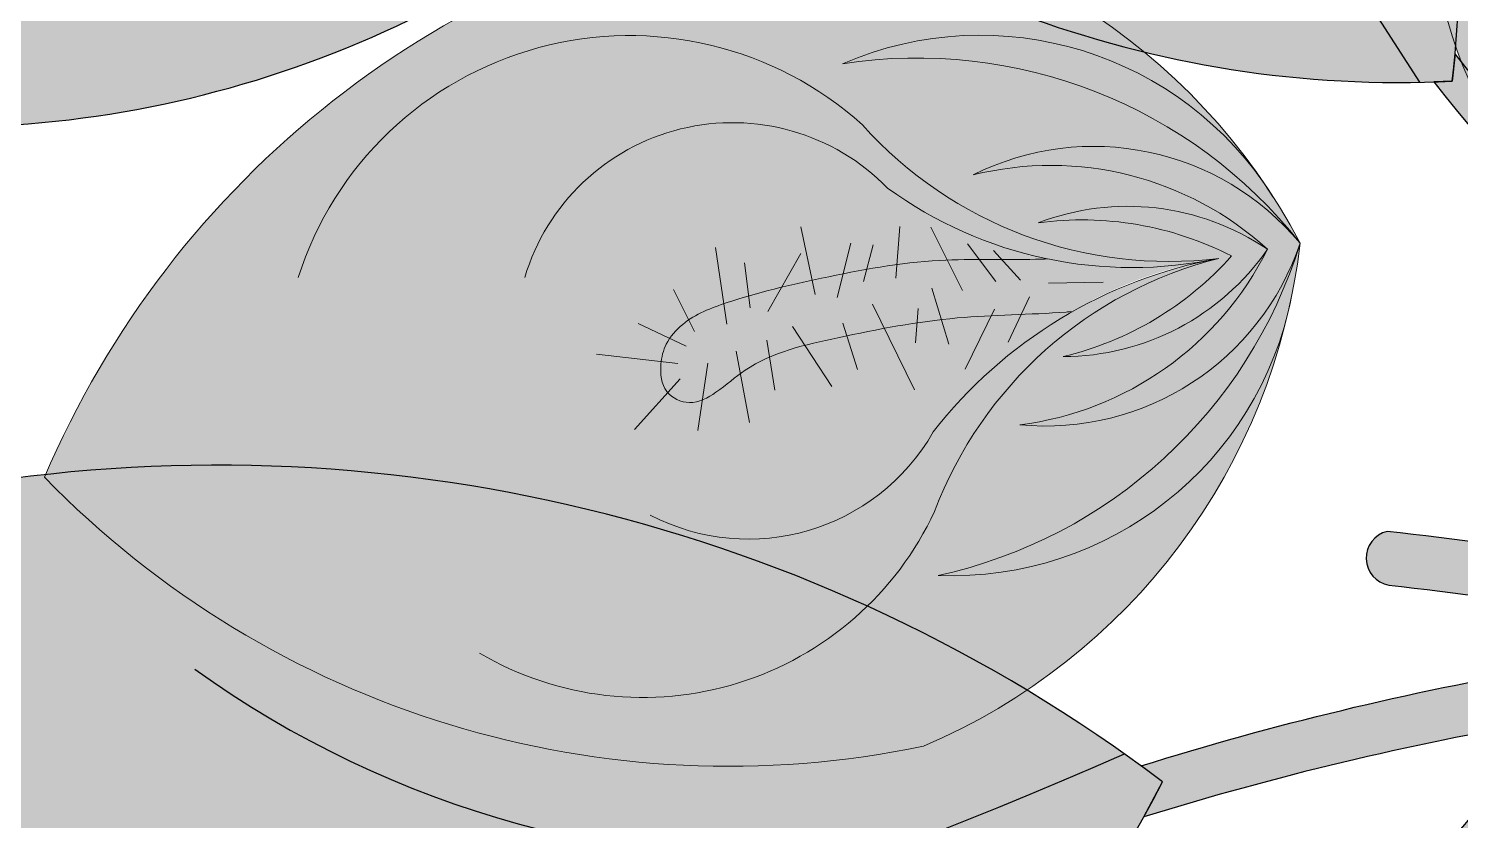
# Model space of a CAD drawing. Header units: inches. Extents: x 9636 to 21597, y -10243 to 557.
# Drawn here: x 15028.83 to 15033.415, y -8348.552 to -8346.014 of the extents above; entities that cross this region are included whole.
import ezdxf

# ---------------------------------------------------------------- set-up
doc = ezdxf.new("R2010")
doc.units = ezdxf.units.IN
doc.header["$MEASUREMENT"] = 0
doc.layers.add('MESA', color=7, linetype='Continuous')

# ---------------------------------------------------------------- blocks, each defined once
blk = doc.blocks.new('FF')
at = {"layer": 'MESA', "ltscale": 0.8}
h = blk.add_hatch(color=85, dxfattribs=at)
h.dxf.hatch_style = 1
h.set_gradient(color1=(103, 159, 96), color2=(179, 207, 175), one_color=1, tint=0.75, name='INVCURVED')
h.paths.add_polyline_path([(15030.81773103968, -8345.216885656473, 0.1995123331975758), (15033.28463706519, -8346.186520275262, 0.0967495278531692), (15030.0175363063, -8342.711708096855, -0.08665420676483183), (15033.40599326362, -8345.986322753979, 0.1924888780828612), (15032.5982985105, -8343.55275294477, 0.1586077411667837), (15029.54825028068, -8342.07394206332, 0.1586077411660197)])
h = blk.add_hatch(color=85, dxfattribs=at)
h.dxf.hatch_style = 1
h.set_gradient(color1=(103, 159, 96), color2=(52, 80, 48), one_color=1, tint=0.25)
h.paths.add_polyline_path([(15030.01753630631, -8342.711708096864, -0.09674952785286056), (15033.28463706519, -8346.186520275262, 0.007527451123012324), (15033.38855653849, -8346.18294391903, 0.01429188129494994), (15033.40599326362, -8345.986322753979, 0.08665420676455064)])
h = blk.add_hatch(color=85, dxfattribs=at)
h.dxf.hatch_style = 1
h.set_gradient(color1=(103, 159, 96), color2=(179, 207, 175), one_color=1, tint=0.75, name='INVCURVED')
h.paths.add_polyline_path([(15027.94588530253, -8346.278893235285, 0.1995123331975758), (15030.5329654033, -8345.701976270011, 0.0967495278531692), (15025.88079520248, -8344.650510879932, -0.08665420676483183), (15030.5215073507, -8345.46814922398, 0.1924888780828612), (15028.49027403273, -8343.903309283765, 0.1586077411667837), (15025.13497106945, -8344.384576207567, 0.1586077411660197)])
h = blk.add_hatch(color=7, dxfattribs=at)
h.dxf.hatch_style = 1
h.set_gradient(color1=(237, 238, 238), one_color=1, tint=1)
h.paths.add_polyline_path([(15034.29905799937, -8343.925578784183, 0.2569091805170801), (15033.3730439427, -8345.987614562007, 0.2403030205165218), (15034.32528986996, -8347.011752826857, -0.3583807301859824), (15033.78529884562, -8346.075738772606, 0.2702333190890776), (15034.48557492029, -8347.06056799768, -0.3489770048102109), (15034.12825766773, -8346.320721871853, 0.2509502793129825), (15034.48072403119, -8346.979033918715, -0.2453890551403372), (15034.28139955833, -8346.447449847017, 0.1532458537889449), (15034.47539649233, -8346.88948827997, 0.1518402250092038), (15034.61564159782, -8346.431994445597, 0.00137366511991412), (15034.61561205879, -8346.427565795651, -0.245389055139057), (15034.48072403114, -8346.979033918718, 0.2509502793127925), (15034.75264739258, -8346.283573658231, -0.3489770048638718), (15034.48557492036, -8347.060567997738, 0.2702333191166405), (15035.06413901328, -8345.999653875875, -0.358380731124288), (15034.63894120183, -8346.993092068207, 0.240303021013481), (15035.46303675173, -8345.863269947982, 0.2569091805174252)])
edge = h.paths.add_edge_path(flags=16)
edge.add_arc((15033.31916893976, -8346.924633188237), 1.156275135120271, 363.32084145873085, 364.82020214449585, ccw=False)
edge.add_arc((15035.4902097939, -8346.770133725022), 1.020467285541693, 183.2210641323503, 184.9199794707035, ccw=False)
edge.add_arc((15033.31916893976, -8346.92463318823), 1.156275135120271, 364.8202021441406, 382.3792747682185)
edge.add_spline(control_points=[(15034.38847882256, -8346.482234923535), (15034.38867886106, -8346.47779711231), (15034.39069649168, -8346.436370881263), (15034.39410810336, -8346.395026681743), (15034.39723839373, -8346.358179407398)], knot_values=[0.2471511740125481, 0.2471511740125481, 0.2471511740125481, 0.2471511740125481, 0.247785628570655, 0.2530743171580143, 0.2530743171580143, 0.2530743171580143, 0.2530743171580143], degree=3, periodic=0)
edge.add_spline(control_points=[(15034.39723839373, -8346.358179407398), (15034.39931889261, -8346.333689438667), (15034.40143654694, -8346.30922966793), (15034.4032897666, -8346.284800964953)], knot_values=[0.2436361292652643, 0.2436361292652643, 0.2436361292652643, 0.2436361292652643, 0.2471511740125481, 0.2471511740125481, 0.2471511740125481, 0.2471511740125481], degree=3, periodic=0)
edge.add_spline(control_points=[(15034.4032897666, -8346.284800964953), (15034.40540789434, -8346.256880306219), (15034.40801370852, -8346.215897244476), (15034.40890008918, -8346.175004685103), (15034.40902638159, -8346.161931739302)], knot_values=[0.2377304945037521, 0.2377304945037521, 0.2377304945037521, 0.2377304945037521, 0.2417479965750198, 0.2436361292652643, 0.2436361292652643, 0.2436361292652643, 0.2436361292652643], degree=3, periodic=0)
edge.add_spline(control_points=[(15034.40902638159, -8346.161931739302), (15034.40922116941, -8346.14176860805), (15034.40904224132, -8346.12160810916), (15034.40855806249, -8346.101420360066)], knot_values=[0.2348183224622999, 0.2348183224622999, 0.2348183224622999, 0.2348183224622999, 0.2377304945037521, 0.2377304945037521, 0.2377304945037521, 0.2377304945037521], degree=3, periodic=0)
edge.add_spline(control_points=[(15034.40855806249, -8346.101420360066), (15034.40791173969, -8346.07447204752), (15034.40672148554, -8346.047475177376), (15034.40515015483, -8346.020358669373)], knot_values=[0.2309309092598198, 0.2309309092598198, 0.2309309092598198, 0.2309309092598198, 0.2348183224622999, 0.2348183224622999, 0.2348183224622999, 0.2348183224622999], degree=3, periodic=0)
edge.add_spline(control_points=[(15034.40515015483, -8346.020358669373), (15034.40334737357, -8345.989248011478), (15034.40104298588, -8345.957979875722), (15034.39848293045, -8345.92644691871)], knot_values=[0.2264708961110354, 0.2264708961110354, 0.2264708961110354, 0.2264708961110354, 0.2309309092598199, 0.2309309092598199, 0.2309309092598199, 0.2309309092598199], degree=3, periodic=0)
edge.add_spline(control_points=[(15034.39848293045, -8345.92644691871), (15034.39787836394, -8345.919000294894), (15034.39497308524, -8345.88397030392), (15034.39182492685, -8345.84858362912), (15034.38818715478, -8345.821105372252)], knot_values=[0.2215260703448321, 0.2215260703448321, 0.2215260703448321, 0.2215260703448321, 0.222579318859487, 0.2264708961110354, 0.2264708961110354, 0.2264708961110354, 0.2264708961110354], degree=3, periodic=0)
edge.add_spline(control_points=[(15034.38818715478, -8345.821105372252), (15034.3841129842, -8345.790330737775), (15034.37858358991, -8345.760021519927), (15034.37018050041, -8345.73100931256)], knot_values=[0.2171676473178, 0.2171676473178, 0.2171676473178, 0.2171676473178, 0.2215260703448321, 0.2215260703448321, 0.2215260703448321, 0.2215260703448321], degree=3, periodic=0)
edge.add_spline(control_points=[(15034.37018050041, -8345.73100931256), (15034.36381967859, -8345.70904816577), (15034.35410302558, -8345.68330110834), (15034.34105586934, -8345.659179465112), (15034.33868759295, -8345.654964533634)], knot_values=[0.2131642620453263, 0.2131642620453263, 0.2131642620453263, 0.2131642620453263, 0.2164634238997696, 0.2171676473178, 0.2171676473178, 0.2171676473178, 0.2171676473178], degree=3, periodic=0)
edge.add_spline(control_points=[(15034.33868759295, -8345.654964533634), (15034.32659997603, -8345.633451640464), (15034.30562634807, -8345.602311956995), (15034.28928971938, -8345.566235517028), (15034.28606614527, -8345.553975501165)], knot_values=[0.2077773224475375, 0.2077773224475375, 0.2077773224475375, 0.2077773224475375, 0.2113716592103856, 0.2131642620453263, 0.2131642620453263, 0.2131642620453263, 0.2131642620453263], degree=3, periodic=0)
edge.add_spline(control_points=[(15034.28606614527, -8345.553975501165), (15034.28327992342, -8345.54337883954), (15034.28011153886, -8345.513217744376), (15034.29844423459, -8345.483040580059), (15034.31464804569, -8345.47203075638)], knot_values=[0.203445163018474, 0.203445163018474, 0.203445163018474, 0.203445163018474, 0.2049945578871382, 0.2077773224475375, 0.2077773224475375, 0.2077773224475375, 0.2077773224475375], degree=3, periodic=0)
edge.add_spline(control_points=[(15034.31464804569, -8345.47203075638), (15034.31563149703, -8345.471362541612), (15034.33601060977, -8345.458370478298), (15034.36514630281, -8345.459028633135), (15034.39024780023, -8345.464916674273), (15034.39238473044, -8345.465463360006)], knot_values=[0.1996944706411438, 0.1996944706411438, 0.1996944706411438, 0.1996944706411438, 0.1998633638435843, 0.2031371852270858, 0.203445163018474, 0.203445163018474, 0.203445163018474, 0.203445163018474], degree=3, periodic=0)
edge.add_spline(control_points=[(15034.39238473044, -8345.465463360006), (15034.40728093903, -8345.469274221354), (15034.42624374872, -8345.477176632208), (15034.44245114629, -8345.48972249696), (15034.44661039868, -8345.49337635088)], knot_values=[0.1967564236367511, 0.1967564236367511, 0.1967564236367511, 0.1967564236367511, 0.1989032889930779, 0.1996944706411438, 0.1996944706411438, 0.1996944706411438, 0.1996944706411438], degree=3, periodic=0)
edge.add_spline(control_points=[(15034.44661039868, -8345.49337635088), (15034.45831120615, -8345.503655371533), (15034.47240680612, -8345.521082689234), (15034.48308945868, -8345.540103113954), (15034.48589334987, -8345.545635781928)], knot_values=[0.1936429904609736, 0.1936429904609736, 0.1936429904609736, 0.1936429904609736, 0.1958687424163022, 0.1967564236367511, 0.1967564236367511, 0.1967564236367511, 0.1967564236367511], degree=3, periodic=0)
edge.add_spline(control_points=[(15034.48589334987, -8345.545635781928), (15034.50013120692, -8345.573730073102), (15034.50813231543, -8345.604652766915), (15034.51455292131, -8345.63580991654)], knot_values=[0.1891354409754396, 0.1891354409754396, 0.1891354409754396, 0.1891354409754396, 0.1936429904609736, 0.1936429904609736, 0.1936429904609736, 0.1936429904609736], degree=3, periodic=0)
edge.add_spline(control_points=[(15034.51455292131, -8345.63580991654), (15034.51513674611, -8345.638643031867), (15034.51937427459, -8345.659691612898), (15034.52308443838, -8345.680739550664), (15034.52597237673, -8345.69895447133)], knot_values=[0.1860923947748148, 0.1860923947748148, 0.1860923947748148, 0.1860923947748148, 0.186502265629451, 0.1891354409754396, 0.1891354409754396, 0.1891354409754396, 0.1891354409754396], degree=3, periodic=0)
edge.add_spline(control_points=[(15034.52597237673, -8345.69895447133), (15034.53037003536, -8345.726691560294), (15034.53401987458, -8345.754433171256), (15034.53717743312, -8345.782187890889)], knot_values=[0.1820826809719926, 0.1820826809719926, 0.1820826809719926, 0.1820826809719926, 0.1860923947748149, 0.1860923947748149, 0.1860923947748149, 0.1860923947748149], degree=3, periodic=0)
edge.add_spline(control_points=[(15034.53717743312, -8345.782187890889), (15034.54008451041, -8345.807740897728), (15034.54257431196, -8345.833305015973), (15034.5448462594, -8345.85888694664)], knot_values=[0.1783910477803653, 0.1783910477803653, 0.1783910477803653, 0.1783910477803653, 0.1820826809719925, 0.1820826809719925, 0.1820826809719925, 0.1820826809719925], degree=3, periodic=0)
edge.add_spline(control_points=[(15034.5448462594, -8345.85888694664), (15034.54553372005, -8345.866627693895), (15034.54775147632, -8345.892351051665), (15034.54981004144, -8345.91809446102), (15034.55110501975, -8345.936105500625)], knot_values=[0.1746797876871894, 0.1746797876871894, 0.1746797876871894, 0.1746797876871894, 0.175796826109966, 0.1783910477803653, 0.1783910477803653, 0.1783910477803653, 0.1783910477803653], degree=3, periodic=0)
edge.add_spline(control_points=[(15034.55110501975, -8345.936105500625), (15034.55251042236, -8345.955652362358), (15034.55374623523, -8345.975218120508), (15034.55472783465, -8345.994810759044)], knot_values=[0.171864353741853, 0.171864353741853, 0.171864353741853, 0.171864353741853, 0.1746797876871893, 0.1746797876871893, 0.1746797876871893, 0.1746797876871893], degree=3, periodic=0)
edge.add_spline(control_points=[(15034.55472783465, -8345.994810759044), (15034.55598455794, -8346.019894845655), (15034.55682459491, -8346.045022992445), (15034.55707035983, -8346.070211954053)], knot_values=[0.1682598066156458, 0.1682598066156458, 0.1682598066156458, 0.1682598066156458, 0.171864353741853, 0.171864353741853, 0.171864353741853, 0.171864353741853], degree=3, periodic=0)
edge.add_spline(control_points=[(15034.55707035983, -8346.070211954053), (15034.55741439483, -8346.105472820833), (15034.55645208159, -8346.14696810467), (15034.55321778622, -8346.188690538878), (15034.55269850363, -8346.194841304123)], knot_values=[0.1623418216133556, 0.1623418216133556, 0.1623418216133556, 0.1623418216133556, 0.1673876610569998, 0.1682598066156458, 0.1682598066156458, 0.1682598066156458, 0.1682598066156458], degree=3, periodic=0)
edge.add_spline(control_points=[(15034.55269850363, -8346.194841304123), (15034.55050249966, -8346.220852391525), (15034.54754397055, -8346.246900046655), (15034.54433010096, -8346.272765805863)], knot_values=[0.1586535887747186, 0.1586535887747186, 0.1586535887747186, 0.1586535887747186, 0.1623418216133555, 0.1623418216133555, 0.1623418216133555, 0.1623418216133555], degree=3, periodic=0)
edge.add_spline(control_points=[(15034.54433010096, -8346.272765805863), (15034.54204665266, -8346.29114337909), (15034.53963430655, -8346.309429129878), (15034.53727497194, -8346.327544703001)], knot_values=[0.1560331062850654, 0.1560331062850654, 0.1560331062850654, 0.1560331062850654, 0.1586535887747186, 0.1586535887747186, 0.1586535887747186, 0.1586535887747186], degree=3, periodic=0)
edge.add_spline(control_points=[(15034.53727497194, -8346.327544703001), (15034.53361177324, -8346.355671677135), (15034.52878663801, -8346.393499588961), (15034.52546780495, -8346.430017051194), (15034.52470188848, -8346.439758233082)], knot_values=[0.1504801710943955, 0.1504801710943955, 0.1504801710943955, 0.1504801710943955, 0.1545488385723417, 0.1560331062850654, 0.1560331062850654, 0.1560331062850654, 0.1560331062850654], degree=3, periodic=0)
edge.add_arc((15035.4902097939, -8346.77013372503), 1.020467285541694, 161.1101857055243, 183.2210641319494)
h = blk.add_hatch(color=7, dxfattribs=at)
h.dxf.hatch_style = 1
h.set_gradient(color1=(237, 238, 238), one_color=1, tint=1)
h.paths.add_polyline_path([(15028.88062760719, -8347.452482282708, 0.2569091805170801), (15031.69566780833, -8348.314158119798, 0.2403030205165218), (15032.86441129797, -8346.917282129092, -0.3583807301859824), (15031.74257989019, -8347.767115783638, 0.2702333190890776), (15032.9014557983, -8346.702227793014, -0.3489770048102109), (15032.00344573729, -8347.284140509168, 0.2509502793129825), (15032.79688302278, -8346.721740239214, -0.2453890551403372), (15032.14233174866, -8347.065661010367, 0.1532458537889449), (15032.68203489918, -8346.743169983614, 0.1518402250092038), (15032.0680672327, -8346.636254135918, 0.00137366511991412), (15032.06234919945, -8346.637011674702, -0.245389055139057), (15032.79688302279, -8346.721740239269, 0.2509502793127925), (15031.85401900482, -8346.48331995223, -0.3489770048638718), (15032.90145579836, -8346.702227792912, 0.2702333191166405), (15031.43653240096, -8346.126919837865, -0.358380731124288), (15032.78934937613, -8346.515003833365, 0.240303021013481), (15031.19549814842, -8345.633605992354, 0.2569091805174252)])
edge = h.paths.add_edge_path(flags=16)
edge.add_arc((15032.91526195855, -8348.231572395462), 1.505930977375517, 100.4854200303784, 101.98478071614329, ccw=False)
edge.add_arc((15032.36296028155, -8345.451185807478), 1.329055040637622, -79.6143572960022, -77.91544195764902, ccw=False)
edge.add_arc((15032.91526195854, -8348.231572395465), 1.505930977375517, 101.9847807157881, 119.5438533398659)
edge.add_spline(control_points=[(15032.1698886292, -8346.921639730272), (15032.16412146606, -8346.922102090337), (15032.11026154087, -8346.926223917078), (15032.05628118797, -8346.928531075779), (15032.00815759016, -8346.93047130829)], knot_values=[0.2471511740125481, 0.2471511740125481, 0.2471511740125481, 0.2471511740125481, 0.247785628570655, 0.2530743171580143, 0.2530743171580143, 0.2530743171580143, 0.2530743171580143], degree=3, periodic=0)
edge.add_spline(control_points=[(15032.00815759016, -8346.93047130829), (15031.97617298814, -8346.931760853699), (15031.9442213735, -8346.932997480535), (15031.91235285898, -8346.934570771127)], knot_values=[0.2436361292652643, 0.2436361292652643, 0.2436361292652643, 0.2436361292652643, 0.2471511740125481, 0.2471511740125481, 0.2471511740125481, 0.2471511740125481], degree=3, periodic=0)
edge.add_spline(control_points=[(15031.91235285898, -8346.934570771127), (15031.87592890642, -8346.936368955412), (15031.82254611603, -8346.939658727906), (15031.76955957159, -8346.9451557021), (15031.75264581309, -8346.947116006779)], knot_values=[0.2377304945037521, 0.2377304945037521, 0.2377304945037521, 0.2377304945037521, 0.2417479965750198, 0.2436361292652643, 0.2436361292652643, 0.2436361292652643, 0.2436361292652643], degree=3, periodic=0)
edge.add_spline(control_points=[(15031.75264581309, -8346.947116006779), (15031.72655878283, -8346.950139493692), (15031.70053585872, -8346.953645479663), (15031.67452730449, -8346.957550346)], knot_values=[0.2348183224622999, 0.2348183224622999, 0.2348183224622999, 0.2348183224622999, 0.2377304945037521, 0.2377304945037521, 0.2377304945037521, 0.2377304945037521], degree=3, periodic=0)
edge.add_spline(control_points=[(15031.67452730449, -8346.957550346), (15031.63980888962, -8346.962762891388), (15031.60511608067, -8346.968686208287), (15031.57033057232, -8346.97512139687)], knot_values=[0.2309309092598198, 0.2309309092598198, 0.2309309092598198, 0.2309309092598198, 0.2348183224622999, 0.2348183224622999, 0.2348183224622999, 0.2348183224622999], degree=3, periodic=0)
edge.add_spline(control_points=[(15031.57033057232, -8346.97512139687), (15031.53042130192, -8346.982504462212), (15031.49039001244, -8346.990561298024), (15031.45005804254, -8346.998991531429)], knot_values=[0.2264708961110354, 0.2264708961110354, 0.2264708961110354, 0.2264708961110354, 0.2309309092598199, 0.2309309092598199, 0.2309309092598199, 0.2309309092598199], degree=3, periodic=0)
edge.add_spline(control_points=[(15031.45005804254, -8346.998991531429), (15031.44053349946, -8347.000982362066), (15031.39573863598, -8347.010426743682), (15031.35052230734, -8347.020242919478), (15031.31560499882, -8347.029407184886)], knot_values=[0.2215260703448321, 0.2215260703448321, 0.2215260703448321, 0.2215260703448321, 0.222579318859487, 0.2264708961110354, 0.2264708961110354, 0.2264708961110354, 0.2264708961110354], degree=3, periodic=0)
edge.add_spline(control_points=[(15031.31560499882, -8347.029407184886), (15031.27649890078, -8347.03967082423), (15031.23823060698, -8347.051739346418), (15031.20210513676, -8347.067310662034)], knot_values=[0.2171676473178, 0.2171676473178, 0.2171676473178, 0.2171676473178, 0.2215260703448321, 0.2215260703448321, 0.2215260703448321, 0.2215260703448321], degree=3, periodic=0)
edge.add_spline(control_points=[(15031.20210513676, -8347.067310662034), (15031.17475951826, -8347.079097560685), (15031.14306673924, -8347.095835927114), (15031.11401535831, -8347.116614043467), (15031.10895339105, -8347.12035905195)], knot_values=[0.2131642620453263, 0.2131642620453263, 0.2131642620453263, 0.2131642620453263, 0.2164634238997696, 0.2171676473178, 0.2171676473178, 0.2171676473178, 0.2171676473178], degree=3, periodic=0)
edge.add_spline(control_points=[(15031.10895339105, -8347.12035905195), (15031.08311725077, -8347.139473471218), (15031.04628448842, -8347.171634382028), (15031.00231909365, -8347.198605128144), (15030.98699996251, -8347.20476218041)], knot_values=[0.2077773224475375, 0.2077773224475375, 0.2077773224475375, 0.2077773224475375, 0.2113716592103856, 0.2131642620453263, 0.2131642620453263, 0.2131642620453263, 0.2131642620453263], degree=3, periodic=0)
edge.add_spline(control_points=[(15030.98699996251, -8347.20476218041), (15030.97375922523, -8347.21008388637), (15030.93529882939, -8347.219077382199), (15030.89332514137, -8347.200289161305), (15030.8764658587, -8347.181138501375)], knot_values=[0.203445163018474, 0.203445163018474, 0.203445163018474, 0.203445163018474, 0.2049945578871382, 0.2077773224475375, 0.2077773224475375, 0.2077773224475375, 0.2077773224475375], degree=3, periodic=0)
edge.add_spline(control_points=[(15030.8764658587, -8347.181138501375), (15030.87544262509, -8347.179976198127), (15030.85534361923, -8347.155752075909), (15030.85146145105, -8347.117995170995), (15030.85499278984, -8347.084601855677), (15030.85535212101, -8347.081751650883)], knot_values=[0.1996944706411438, 0.1996944706411438, 0.1996944706411438, 0.1996944706411438, 0.1998633638435843, 0.2031371852270858, 0.203445163018474, 0.203445163018474, 0.203445163018474, 0.203445163018474], degree=3, periodic=0)
edge.add_spline(control_points=[(15030.85535212101, -8347.081751650883), (15030.85785696282, -8347.061883315882), (15030.86498846677, -8347.036095388932), (15030.87856795337, -8347.01311382711), (15030.88261396263, -8347.0071456055)], knot_values=[0.1967564236367511, 0.1967564236367511, 0.1967564236367511, 0.1967564236367511, 0.1989032889930779, 0.1996944706411438, 0.1996944706411438, 0.1996944706411438, 0.1996944706411438], degree=3, periodic=0)
edge.add_spline(control_points=[(15030.88261396263, -8347.0071456055), (15030.89399619456, -8346.990355806402), (15030.91422666767, -8346.969310252807), (15030.93707018241, -8346.952416233733), (15030.94376420837, -8346.947894264538)], knot_values=[0.1936429904609736, 0.1936429904609736, 0.1936429904609736, 0.1936429904609736, 0.1958687424163022, 0.1967564236367511, 0.1967564236367511, 0.1967564236367511, 0.1967564236367511], degree=3, periodic=0)
edge.add_spline(control_points=[(15030.94376420837, -8346.947894264538), (15030.97775575011, -8346.924932192745), (15031.01641530276, -8346.909569998972), (15031.05563455496, -8346.89621209325)], knot_values=[0.1891354409754396, 0.1891354409754396, 0.1891354409754396, 0.1891354409754396, 0.1936429904609736, 0.1936429904609736, 0.1936429904609736, 0.1936429904609736], degree=3, periodic=0)
edge.add_spline(control_points=[(15031.05563455496, -8346.89621209325), (15031.05920075616, -8346.89499746072), (15031.08571202748, -8346.886102576633), (15031.11230813002, -8346.87788927315), (15031.13537688288, -8346.871198654531)], knot_values=[0.1860923947748148, 0.1860923947748148, 0.1860923947748148, 0.1860923947748148, 0.186502265629451, 0.1891354409754396, 0.1891354409754396, 0.1891354409754396, 0.1891354409754396], degree=3, periodic=0)
edge.add_spline(control_points=[(15031.13537688288, -8346.871198654531), (15031.17050522969, -8346.861010398035), (15031.20576089198, -8346.851787761187), (15031.24111345727, -8346.843199134575)], knot_values=[0.1820826809719926, 0.1820826809719926, 0.1820826809719926, 0.1820826809719926, 0.1860923947748149, 0.1860923947748149, 0.1860923947748149, 0.1860923947748149], degree=3, periodic=0)
edge.add_spline(control_points=[(15031.24111345727, -8346.843199134575), (15031.27366159159, -8346.835291822326), (15031.30629186456, -8346.827921921138), (15031.3389805424, -8346.82083064408)], knot_values=[0.1783910477803653, 0.1783910477803653, 0.1783910477803653, 0.1783910477803653, 0.1820826809719925, 0.1820826809719925, 0.1820826809719925, 0.1820826809719925], degree=3, periodic=0)
edge.add_spline(control_points=[(15031.3389805424, -8346.82083064408), (15031.34887169551, -8346.818684919266), (15031.38175193214, -8346.811640696922), (15031.41468393821, -8346.804798928957), (15031.43774798239, -8346.800199897461)], knot_values=[0.1746797876871894, 0.1746797876871894, 0.1746797876871894, 0.1746797876871894, 0.175796826109966, 0.1783910477803653, 0.1783910477803653, 0.1783910477803653, 0.1783910477803653], degree=3, periodic=0)
edge.add_spline(control_points=[(15031.43774798239, -8346.800199897461), (15031.46277872422, -8346.795208701245), (15031.48786143185, -8346.790433584432), (15031.51302016826, -8346.78598260337)], knot_values=[0.171864353741853, 0.171864353741853, 0.171864353741853, 0.171864353741853, 0.1746797876871893, 0.1746797876871893, 0.1746797876871893, 0.1746797876871893], degree=3, periodic=0)
edge.add_spline(control_points=[(15031.51302016826, -8346.78598260337), (15031.54523042529, -8346.780284096028), (15031.5775653026, -8346.775116886054), (15031.61007529716, -8346.770707733409)], knot_values=[0.1682598066156458, 0.1682598066156458, 0.1682598066156458, 0.1682598066156458, 0.171864353741853, 0.171864353741853, 0.171864353741853, 0.171864353741853], degree=3, periodic=0)
edge.add_spline(control_points=[(15031.61007529716, -8346.770707733409), (15031.65558454066, -8346.764535563769), (15031.70936227745, -8346.759038808359), (15031.76380259395, -8346.756441077763), (15031.77183514294, -8346.756113010655)], knot_values=[0.1623418216133556, 0.1623418216133556, 0.1623418216133556, 0.1623418216133556, 0.1673876610569998, 0.1682598066156458, 0.1682598066156458, 0.1682598066156458, 0.1682598066156458], degree=3, periodic=0)
edge.add_spline(control_points=[(15031.77183514294, -8346.756113010655), (15031.80580414121, -8346.754725641453), (15031.83994425412, -8346.754317689738), (15031.87389079199, -8346.754269242749)], knot_values=[0.1586535887747186, 0.1586535887747186, 0.1586535887747186, 0.1586535887747186, 0.1623418216133555, 0.1623418216133555, 0.1623418216133555, 0.1623418216133555], degree=3, periodic=0)
edge.add_spline(control_points=[(15031.87389079199, -8346.754269242749), (15031.89800974326, -8346.754234821254), (15031.92203097638, -8346.754381880468), (15031.94582369001, -8346.754488079483)], knot_values=[0.1560331062850654, 0.1560331062850654, 0.1560331062850654, 0.1560331062850654, 0.1586535887747186, 0.1586535887747186, 0.1586535887747186, 0.1586535887747186], degree=3, periodic=0)
edge.add_spline(control_points=[(15031.94582369001, -8346.754488079483), (15031.98276522292, -8346.754652968384), (15032.03243133132, -8346.754743574347), (15032.08015936217, -8346.75310055526), (15032.09287161488, -8346.752507986499)], knot_values=[0.1504801710943955, 0.1504801710943955, 0.1504801710943955, 0.1504801710943955, 0.1545488385723417, 0.1560331062850654, 0.1560331062850654, 0.1560331062850654, 0.1560331062850654], degree=3, periodic=0)
edge.add_arc((15032.36296028156, -8345.451185807477), 1.329055040637622, -101.7252357228282, -79.61435729640314)
at = {"layer": 'MESA', "lineweight": 5, "ltscale": 0.8}
h = blk.add_hatch(color=83, dxfattribs=at)
h.dxf.hatch_style = 1
h.set_gradient(color1=(117, 211, 105), one_color=1, tint=1)
h.paths.add_polyline_path([(15031.74257989019, -8347.767115783638, 0.3583807301414101), (15032.86441129793, -8346.917282129261, 0.02724021252780064), (15032.90145579835, -8346.702227792834, -0.27023331912118)])
h.paths.add_polyline_path([(15032.79688302276, -8346.721740239247, -0.2509502793036039), (15032.00344573729, -8347.284140509168, 0.3489770048638718), (15032.90145579835, -8346.702227792857, 0.3489770048564635), (15031.85401900482, -8346.483319952233, -0.2509502793046178)])
h.paths.add_polyline_path([(15032.14233174866, -8347.065661010367, 0.2453890551401661), (15032.79688302278, -8346.721740239216, 0.2453890551330679), (15032.06234919945, -8346.637011674702, -0.1532458537798691), (15032.68203489916, -8346.74316998364, -0.1532458537804744)], flags=17)
h.paths.add_polyline_path([(15032.90145579836, -8346.702227792914, 0.02724021243329556), (15032.78934937436, -8346.515003830784, 0.3583807303279284), (15031.43653240095, -8346.126919837865, -0.2702333191168038)])
at = {"layer": 'MESA', "ltscale": 0.8}
h = blk.add_hatch(color=35, dxfattribs=at)
h.dxf.hatch_style = 1
h.set_gradient(color1=(179, 116, 77), color2=(114, 74, 49), one_color=1, tint=0.3199999928474426, name='CURVED')
h.paths.add_polyline_path([(15034.00768179788, -8346.766198847548), (15033.94423001876, -8346.863875388344, 0.03310768506175343), (15034.64319034883, -8347.45530347048, 0.8090823413515376), (15034.70006770217, -8347.351280072286, -0.032777259300629)])
h.paths.add_polyline_path([(15033.32945159645, -8346.1853621528, 0.03310768506174779), (15033.94423001876, -8346.863875388344), (15034.00768179788, -8346.766198847548, -0.03277725930060161), (15033.39769667882, -8346.095649494762), (15033.38855653849, -8346.18294391903)])
at = {"layer": 'MESA', "lineweight": 5, "ltscale": 0.8}
h = blk.add_hatch(color=95, dxfattribs=at)
h.dxf.hatch_style = 1
h.set_gradient(color1=(68, 182, 53), color2=(121, 213, 109), one_color=1, tint=0.6299999952316284, name='CYLINDER')
edge = h.paths.add_edge_path()
edge.add_spline(control_points=[(15030.94376420837, -8346.947894264538), (15030.93707018241, -8346.952416233733), (15030.91422666767, -8346.969310252807), (15030.89399619456, -8346.990355806402), (15030.88261396263, -8347.0071456055)], knot_values=[0.1936429904609736, 0.1936429904609736, 0.1936429904609736, 0.1936429904609736, 0.1945306716814224, 0.1967564236367511, 0.1967564236367511, 0.1967564236367511, 0.1967564236367511], degree=3, periodic=0)
edge.add_spline(control_points=[(15030.88261396263, -8347.0071456055), (15030.87856795337, -8347.01311382711), (15030.86498846677, -8347.036095388932), (15030.85785696282, -8347.061883315882), (15030.85535212101, -8347.081751650883)], knot_values=[0.1967564236367511, 0.1967564236367511, 0.1967564236367511, 0.1967564236367511, 0.197547605284817, 0.1996944706411439, 0.1996944706411439, 0.1996944706411439, 0.1996944706411439], degree=3, periodic=0)
edge.add_spline(control_points=[(15030.85535212101, -8347.081751650883), (15030.85499278984, -8347.084601855677), (15030.85146145105, -8347.117995170995), (15030.85534361923, -8347.155752075909), (15030.87544262509, -8347.179976198127), (15030.8764658587, -8347.181138501375)], knot_values=[0.1996944706411439, 0.1996944706411439, 0.1996944706411439, 0.1996944706411439, 0.2000024484325321, 0.2032762698160336, 0.2034451630184741, 0.2034451630184741, 0.2034451630184741, 0.2034451630184741], degree=3, periodic=0)
edge.add_spline(control_points=[(15030.8764658587, -8347.181138501375), (15030.89332514137, -8347.200289161305), (15030.93529882939, -8347.219077382199), (15030.97375922523, -8347.21008388637), (15030.98699996251, -8347.20476218041)], knot_values=[0.2034451630184741, 0.2034451630184741, 0.2034451630184741, 0.2034451630184741, 0.2062279275788734, 0.2077773224475375, 0.2077773224475375, 0.2077773224475375, 0.2077773224475375], degree=3, periodic=0)
edge.add_spline(control_points=[(15030.98699996251, -8347.20476218041), (15031.00231909365, -8347.198605128144), (15031.04628448842, -8347.171634382028), (15031.08311725077, -8347.139473471218), (15031.10895339105, -8347.12035905195)], knot_values=[0.2077773224475375, 0.2077773224475375, 0.2077773224475375, 0.2077773224475375, 0.2095699252824783, 0.2131642620453263, 0.2131642620453263, 0.2131642620453263, 0.2131642620453263], degree=3, periodic=0)
edge.add_spline(control_points=[(15031.10895339105, -8347.12035905195), (15031.11401535831, -8347.116614043467), (15031.14306673924, -8347.095835927114), (15031.17475951826, -8347.079097560685), (15031.20210513676, -8347.067310662034)], knot_values=[0.2131642620453263, 0.2131642620453263, 0.2131642620453263, 0.2131642620453263, 0.2138684854633567, 0.2171676473178, 0.2171676473178, 0.2171676473178, 0.2171676473178], degree=3, periodic=0)
edge.add_spline(control_points=[(15031.20210513676, -8347.067310662034), (15031.23823060698, -8347.051739346418), (15031.27649890078, -8347.03967082423), (15031.31560499882, -8347.029407184886)], knot_values=[0.2171676473178, 0.2171676473178, 0.2171676473178, 0.2171676473178, 0.2215260703448321, 0.2215260703448321, 0.2215260703448321, 0.2215260703448321], degree=3, periodic=0)
edge.add_spline(control_points=[(15031.31560499882, -8347.029407184886), (15031.35052230734, -8347.020242919478), (15031.39573863598, -8347.010426743682), (15031.44053349946, -8347.000982362066), (15031.45005804254, -8346.998991531429)], knot_values=[0.2215260703448321, 0.2215260703448321, 0.2215260703448321, 0.2215260703448321, 0.2254176475963806, 0.2264708961110354, 0.2264708961110354, 0.2264708961110354, 0.2264708961110354], degree=3, periodic=0)
edge.add_spline(control_points=[(15031.45005804254, -8346.998991531429), (15031.49039001244, -8346.990561298024), (15031.53042130192, -8346.982504462212), (15031.57033057232, -8346.97512139687)], knot_values=[0.2264708961110354, 0.2264708961110354, 0.2264708961110354, 0.2264708961110354, 0.2309309092598199, 0.2309309092598199, 0.2309309092598199, 0.2309309092598199], degree=3, periodic=0)
edge.add_spline(control_points=[(15031.57033057232, -8346.97512139687), (15031.60511608067, -8346.968686208287), (15031.63980888962, -8346.962762891388), (15031.67452730449, -8346.957550346)], knot_values=[0.2309309092598199, 0.2309309092598199, 0.2309309092598199, 0.2309309092598199, 0.2348183224622999, 0.2348183224622999, 0.2348183224622999, 0.2348183224622999], degree=3, periodic=0)
edge.add_spline(control_points=[(15031.67452730449, -8346.957550346), (15031.70053585872, -8346.953645479663), (15031.72655878283, -8346.950139493692), (15031.75264581309, -8346.947116006779)], knot_values=[0.2348183224622999, 0.2348183224622999, 0.2348183224622999, 0.2348183224622999, 0.2377304945037521, 0.2377304945037521, 0.2377304945037521, 0.2377304945037521], degree=3, periodic=0)
edge.add_spline(control_points=[(15031.75264581309, -8346.947116006779), (15031.76955957159, -8346.9451557021), (15031.82254611603, -8346.939658727906), (15031.87592890642, -8346.936368955412), (15031.91235285898, -8346.934570771127)], knot_values=[0.2377304945037521, 0.2377304945037521, 0.2377304945037521, 0.2377304945037521, 0.2396186271939966, 0.2436361292652643, 0.2436361292652643, 0.2436361292652643, 0.2436361292652643], degree=3, periodic=0)
edge.add_spline(control_points=[(15031.91235285898, -8346.934570771127), (15031.9442213735, -8346.932997480535), (15031.97617298814, -8346.931760853699), (15032.00815759016, -8346.93047130829)], knot_values=[0.2436361292652643, 0.2436361292652643, 0.2436361292652643, 0.2436361292652643, 0.2471511740125481, 0.2471511740125481, 0.2471511740125481, 0.2471511740125481], degree=3, periodic=0)
edge.add_spline(control_points=[(15032.00815759016, -8346.93047130829), (15032.05628118797, -8346.928531075779), (15032.11026154087, -8346.926223917078), (15032.16412146606, -8346.922102090337), (15032.1698886292, -8346.921639730272)], knot_values=[0.2471511740125481, 0.2471511740125481, 0.2471511740125481, 0.2471511740125481, 0.2524398625999075, 0.2530743171580144, 0.2530743171580144, 0.2530743171580144, 0.2530743171580144], degree=3, periodic=0)
edge.add_arc((15032.85035687125, -8348.063283401749), 1.329055040637622, 102.08455803553232, 120.79674237359319, ccw=False)
edge.add_arc((15032.36296028156, -8345.451185807477), 1.329055040637622, -101.72523572312627, -80.94577618771928, ccw=False)
edge.add_spline(control_points=[(15032.09287161488, -8346.752507986499), (15032.08015936217, -8346.75310055526), (15032.03243133132, -8346.754743574347), (15031.98276522292, -8346.754652968384), (15031.94582369001, -8346.754488079483)], knot_values=[0.1504801710943955, 0.1504801710943955, 0.1504801710943955, 0.1504801710943955, 0.1519644388071193, 0.1560331062850654, 0.1560331062850654, 0.1560331062850654, 0.1560331062850654], degree=3, periodic=0)
edge.add_spline(control_points=[(15031.94582369001, -8346.754488079483), (15031.92203097638, -8346.754381880468), (15031.89800974326, -8346.754234821254), (15031.87389079199, -8346.754269242749)], knot_values=[0.1560331062850654, 0.1560331062850654, 0.1560331062850654, 0.1560331062850654, 0.1586535887747186, 0.1586535887747186, 0.1586535887747186, 0.1586535887747186], degree=3, periodic=0)
edge.add_spline(control_points=[(15031.87389079199, -8346.754269242749), (15031.83994425412, -8346.754317689738), (15031.80580414121, -8346.754725641453), (15031.77183514294, -8346.756113010655)], knot_values=[0.1586535887747186, 0.1586535887747186, 0.1586535887747186, 0.1586535887747186, 0.1623418216133556, 0.1623418216133556, 0.1623418216133556, 0.1623418216133556], degree=3, periodic=0)
edge.add_spline(control_points=[(15031.77183514294, -8346.756113010655), (15031.76380259395, -8346.756441077763), (15031.70936227745, -8346.759038808359), (15031.65558454066, -8346.764535563769), (15031.61007529716, -8346.770707733409)], knot_values=[0.1623418216133556, 0.1623418216133556, 0.1623418216133556, 0.1623418216133556, 0.1632139671720015, 0.1682598066156458, 0.1682598066156458, 0.1682598066156458, 0.1682598066156458], degree=3, periodic=0)
edge.add_spline(control_points=[(15031.61007529716, -8346.770707733409), (15031.5775653026, -8346.775116886054), (15031.54523042529, -8346.780284096028), (15031.51302016826, -8346.78598260337)], knot_values=[0.1682598066156458, 0.1682598066156458, 0.1682598066156458, 0.1682598066156458, 0.171864353741853, 0.171864353741853, 0.171864353741853, 0.171864353741853], degree=3, periodic=0)
edge.add_spline(control_points=[(15031.51302016826, -8346.78598260337), (15031.48786143185, -8346.790433584432), (15031.46277872422, -8346.795208701245), (15031.43774798239, -8346.800199897461)], knot_values=[0.171864353741853, 0.171864353741853, 0.171864353741853, 0.171864353741853, 0.1746797876871894, 0.1746797876871894, 0.1746797876871894, 0.1746797876871894], degree=3, periodic=0)
edge.add_spline(control_points=[(15031.43774798239, -8346.800199897461), (15031.41468393821, -8346.804798928957), (15031.38175193214, -8346.811640696922), (15031.34887169551, -8346.818684919266), (15031.3389805424, -8346.82083064408)], knot_values=[0.1746797876871894, 0.1746797876871894, 0.1746797876871894, 0.1746797876871894, 0.1772740093575887, 0.1783910477803653, 0.1783910477803653, 0.1783910477803653, 0.1783910477803653], degree=3, periodic=0)
edge.add_spline(control_points=[(15031.3389805424, -8346.82083064408), (15031.30629186456, -8346.827921921138), (15031.27366159159, -8346.835291822326), (15031.24111345727, -8346.843199134575)], knot_values=[0.1783910477803653, 0.1783910477803653, 0.1783910477803653, 0.1783910477803653, 0.1820826809719925, 0.1820826809719925, 0.1820826809719925, 0.1820826809719925], degree=3, periodic=0)
edge.add_spline(control_points=[(15031.24111345727, -8346.843199134575), (15031.20576089198, -8346.851787761187), (15031.17050522969, -8346.861010398035), (15031.13537688288, -8346.871198654531)], knot_values=[0.1820826809719925, 0.1820826809719925, 0.1820826809719925, 0.1820826809719925, 0.1860923947748148, 0.1860923947748148, 0.1860923947748148, 0.1860923947748148], degree=3, periodic=0)
edge.add_spline(control_points=[(15031.13537688288, -8346.871198654531), (15031.11230813002, -8346.87788927315), (15031.08571202748, -8346.886102576633), (15031.05920075616, -8346.89499746072), (15031.05563455496, -8346.89621209325)], knot_values=[0.1860923947748148, 0.1860923947748148, 0.1860923947748148, 0.1860923947748148, 0.1887255701208035, 0.1891354409754396, 0.1891354409754396, 0.1891354409754396, 0.1891354409754396], degree=3, periodic=0)
edge.add_spline(control_points=[(15031.05563455496, -8346.89621209325), (15031.01641530276, -8346.909569998972), (15030.97775575011, -8346.924932192745), (15030.94376420837, -8346.947894264538)], knot_values=[0.1891354409754396, 0.1891354409754396, 0.1891354409754396, 0.1891354409754396, 0.1936429904609736, 0.1936429904609736, 0.1936429904609736, 0.1936429904609736], degree=3, periodic=0)
at = {"layer": 'MESA', "ltscale": 0.8}
h = blk.add_hatch(color=85, dxfattribs=at)
h.dxf.hatch_style = 1
h.set_gradient(color1=(103, 159, 96), color2=(179, 207, 175), one_color=1, tint=0.75, name='INVCURVED')
h.paths.add_polyline_path([(15028.57924644415, -8347.486684917818, -0.1995123331975758), (15032.33914699752, -8348.339232877479, -0.0967495278531692), (15025.56713352006, -8349.844441994257, 0.08665420676483183), (15032.32126790922, -8348.67927362438, -0.1924888780828612), (15029.35872924038, -8350.944784287509, -0.1586077411667837), (15024.4809562182, -8350.227372229527, -0.1586077411660197)])
h = blk.add_hatch(color=35, dxfattribs=at)
h.dxf.hatch_style = 1
h.set_gradient(color1=(179, 116, 77), color2=(114, 74, 49), one_color=1, tint=0.3199999928474426, name='CURVED')
h.paths.add_polyline_path([(15034.48391362687, -8348.025093738936), (15034.4919294499, -8347.855867569762, 0.03310768506175343), (15033.18016936217, -8347.625982896594, 0.8090823413515376), (15033.18506714074, -8347.798355807025, -0.032777259300629)])
h.paths.add_polyline_path([(15035.76186808377, -8348.256887964411, 0.03310768506174779), (15034.4919294499, -8347.855867569762), (15034.48391362687, -8348.025093738936, -0.03277725930060161), (15035.74198899792, -8348.419629725924), (15035.68941494526, -8348.303293520807)])
h = blk.add_hatch(color=35, dxfattribs=at)
h.dxf.hatch_style = 1
h.set_gradient(color1=(179, 116, 77), color2=(114, 74, 49), one_color=1, tint=0.3199999928474426, name='CURVED')
h.paths.add_polyline_path([(15033.68294320779, -8348.233792238736), (15033.68656537057, -8348.06441505701, -0.03310768506175343), (15035.01101374104, -8347.925138337241, -0.8090823413515376), (15034.99429239597, -8348.096768186348, 0.032777259300629)])
h.paths.add_polyline_path([(15032.39208958095, -8348.377295099232, -0.03310768506174779), (15033.68656537057, -8348.06441505701), (15033.68294320779, -8348.233792238736, 0.03277725930060161), (15032.40074790454, -8348.541017707405), (15032.46118553289, -8348.428565776725)])
h = blk.add_hatch(color=35, dxfattribs=at)
h.dxf.hatch_style = 1
h.set_gradient(color1=(179, 116, 77), color2=(114, 74, 49), one_color=1, tint=0.3199999928474426, name='CURVED')
h.paths.add_polyline_path([(15033.32818042394, -8348.679291898707), (15033.42835044916, -8348.738729268616, 0.03310768506175343), (15033.99093888323, -8348.016353346271, 0.8090823413515376), (15033.88469391174, -8347.963742446962, -0.032777259300629)])
h.paths.add_polyline_path([(15032.77533375591, -8349.380525122204, 0.03310768506174779), (15033.42835044916, -8348.738729268616), (15033.32818042394, -8348.679291898707, -0.03277725930060161), (15032.68292662144, -8349.31597534467), (15032.77051995988, -8349.321566921799)])
h = blk.add_hatch(color=85, dxfattribs=at)
h.dxf.hatch_style = 1
h.set_gradient(color1=(103, 159, 96), color2=(52, 80, 48), one_color=1, tint=0.25)
h.paths.add_polyline_path([(15025.56713352009, -8349.844441994255, 0.09674952785286056), (15032.33914699752, -8348.339232877477, -0.007527451123012324), (15032.46118553289, -8348.428565776727, -0.01429188129494994), (15032.32126790922, -8348.67927362438, -0.08665420676455064)])
at = {"color": 252, "true_color": 0x939598}
blk.add_spline([(15035.81435879978, -8262.470320095861), (15015.41397490501, -8280.041392168163), (15010.12710235194, -8318.544237357157), (14990.76137849789, -8332.275066038037), (14980.15378749427, -8358.470320095861)], degree=3, dxfattribs=at)
blk.add_open_spline([(15052.07686949681, -8262.470320095861), (15047.97159347439, -8264.789895325404), (15043.86631745197, -8267.109470554948), (15039.76104142955, -8269.429045784493), (15039.75729123352, -8269.43116473137), (15039.75354103749, -8269.433283678245), (15039.74979107835, -8269.435402491697), (15039.14701445317, -8269.775985194483), (15038.55035827125, -8270.1131204671), (15036.78439305607, -8271.117097236169), (15035.63904365824, -8271.776689286922), (15032.73880644113, -8273.50882445235), (15031.06527855309, -8274.57609764914), (15028.11518364648, -8276.704413617274), (15026.84171328607, -8277.76477050337), (15025.09711949756, -8279.523769089425), (15024.49918523569, -8280.232466383604), (15023.52243535517, -8281.623726584929), (15023.14226381015, -8282.304539905952), (15022.75248760541, -8283.22547883933), (15022.66391763698, -8283.457510627672), (15022.49319789592, -8283.956368120096), (15022.4121008477, -8284.220696815642), (15022.18341575374, -8285.058797690572), (15022.05067776037, -8285.678012360962), (15021.71131880214, -8287.762367787916), (15021.58560477828, -8289.414282420215), (15021.49721333539, -8293.046228597683), (15021.53228490243, -8295.024084780092), (15021.62991579047, -8299.176393296764), (15021.69231297372, -8301.350665752698), (15021.66396341603, -8305.82573875058), (15021.5754849427, -8308.127760116371), (15021.08573832458, -8312.064658295394), (15020.79577059773, -8313.67187649829), (15019.91167042237, -8316.914684349107), (15019.31558953904, -8318.552651597138), (15018.15236880262, -8320.84216631148), (15017.76491546551, -8321.519818837693), (15017.0874449499, -8322.565156835137), (15016.82620455143, -8322.941950357519), (15015.99950278175, -8324.054199163373), (15015.41501848401, -8324.739433793638), (15014.21074097438, -8326.009418310521), (15013.59077204716, -8326.594611080754), (15011.52654176845, -8328.386477141574), (15010.05301187874, -8329.424887132678), (15007.15918380127, -8331.283811043188), (15005.73555323797, -8332.104036780507), (15003.02622681599, -8333.644933125628), (15001.74022703231, -8334.365198288671), (14999.41017284273, -8335.760219273998), (14998.36766818741, -8336.43521839488), (14997.08837376707, -8337.38841947211), (14996.71699586091, -8337.68704503453), (14996.20682259447, -8338.13359321733), (14996.04065346325, -8338.28665691026), (14995.71202275789, -8338.60508576805), (14995.55175348417, -8338.768465128693), (14995.081475432, -8339.272282272443), (14994.78188750027, -8339.626441473756), (14993.85408121183, -8340.833408098308), (14993.26772449672, -8341.771187952567), (14992.18236009145, -8343.888552385546), (14991.68493776396, -8345.067458458805), (14990.77515454852, -8347.645098471814), (14990.36311836349, -8349.042924631296), (14989.42243512325, -8352.727142313466), (14988.93417009304, -8355.116188043521), (14988.4015707715, -8357.902535522233), (14988.347810107, -8358.185738374197), (14988.29402349202, -8358.470320095861)], degree=3, knots=[-12.89799058473343, -12.89799058473343, -12.89799058473343, -12.89799058473343, -0.01177164380050574, -0.01177164380050574, -0.01177164380050574, 0, 0, 0, 1.892199740009867, 1.892199740009867, 5.676599220029601, 5.676599220029601, 11.89095437501414, 11.89095437501414, 18.10530952999869, 18.10530952999869, 22.42482555206829, 22.42482555206829, 26.7443415741379, 26.7443415741379, 28.12890246143454, 28.12890246143454, 29.51346334873119, 29.51346334873119, 32.28258512332447, 32.28258512332447, 38.06473178875153, 38.06473178875153, 43.84687845417859, 43.84687845417859, 49.62902511960564, 49.62902511960564, 55.4111717850327, 55.4111717850327, 59.29413252342778, 59.29413252342778, 63.17709326182287, 63.17709326182287, 64.8324953939676, 64.8324953939676, 65.7831603205686, 65.7831603205686, 67.68449017377058, 67.68449017377058, 69.58582002697257, 69.58582002697257, 73.93855694883486, 73.93855694883486, 78.29129387069715, 78.29129387069715, 82.64403079255943, 82.64403079255943, 86.99676771442172, 86.99676771442172, 89.0460964002641, 89.0460964002641, 90.15774664607947, 90.15774664607947, 91.26939689189484, 91.26939689189484, 93.49269738352558, 93.49269738352558, 98.41801561009903, 98.41801561009903, 103.3433338366725, 103.3433338366725, 108.2686520632459, 108.2686520632459, 115.5627539277931, 115.5627539277931, 116.3832273075088, 116.3832273075088, 116.3832273075088, 116.3832273075088], dxfattribs=at)
at = {"layer": 'MESA', "lineweight": 9, "ltscale": 0.8}
for p, q in [((15031.34865376341, -8346.866658680941), (15031.30287524235, -8346.64977748411)), ((15031.60679488525, -8346.814334890689), (15031.61922117891, -8346.649073977467)), ((15031.82058180074, -8346.854251930325), (15031.71930286351, -8346.650352709272)), ((15031.06523219029, -8346.96194279566), (15031.02930913869, -8346.715918922731)), ((15031.41862417117, -8346.876049492581), (15031.462614684, -8346.701572629667)), ((15031.5027221482, -8346.82465042669), (15031.53393721737, -8346.7074416067)), ((15031.92745809915, -8346.824960014379), (15031.83590163591, -8346.704136374405)), ((15031.14026369708, -8346.90937047429), (15031.12179229944, -8346.765086932604)), ((15031.19731070089, -8346.920671140011), (15031.30240669735, -8346.734792480933)), ((15032.00631569315, -8346.820854073321), (15031.91954535521, -8346.725658024021)), ((15030.96220086596, -8346.984829881425), (15030.89505981259, -8346.850320889607)), ((15031.7225198449, -8346.845948428841), (15031.77599150586, -8347.025514389792)), ((15032.09574392694, -8346.830688121245), (15032.27028839469, -8346.827292222733)), ((15031.53255021122, -8346.898022106596), (15031.66691869731, -8347.172231103337)), ((15032.03479255912, -8346.87388593283), (15031.96636700103, -8347.01925444824)), ((15031.67813906527, -8346.911261923991), (15031.66952963206, -8347.021600648153)), ((15031.92271670941, -8346.913362843461), (15031.82859955314, -8347.105958235905)), ((15030.93504493614, -8347.032081581825), (15030.78206536042, -8346.959325063628)), ((15031.27624143121, -8346.969124410454), (15031.4020524319, -8347.161795873819)), ((15031.4375116744, -8346.958813141404), (15031.48368168456, -8347.106667616388)), ((15031.19347084825, -8347.013407871189), (15031.21907367051, -8347.173243110921)), ((15030.9090604806, -8347.088100011508), (15030.64871503537, -8347.057327022236)), ((15031.00455354493, -8347.0866176316), (15030.97245501585, -8347.302657082038)), ((15031.09556954152, -8347.048631179541), (15031.13807344279, -8347.276421731627)), ((15030.9165701936, -8347.136830109124), (15030.76947468948, -8347.299345341151))]:
    blk.add_line(p, q, dxfattribs=at)
at = {"layer": 'MESA', "ltscale": 0.8}
for points in [[(15033.39769667882, -8346.095649494762), (15033.38855653849, -8346.18294391903), (15033.32945159645, -8346.1853621528, 0.06628802967972178), (15034.64319034883, -8347.45530347048, 0.8090823413515378), (15034.70006770217, -8347.351280072286, -0.06562502276091056)], [(15035.74198899792, -8348.419629725924), (15035.68941494525, -8348.303293520807), (15035.76186808377, -8348.256887964411, 0.06628802967972178), (15033.18016936217, -8347.625982896594, 0.8090823413515378), (15033.18506714074, -8347.798355807025, -0.06562502276091056)], [(15032.40074790454, -8348.541017707405), (15032.46118553289, -8348.428565776727), (15032.39208958095, -8348.377295099232, -0.06628802967972178), (15035.01101374104, -8347.925138337241, -0.8090823413515378), (15034.99429239597, -8348.096768186348, 0.06562502276091056)], [(15032.68292662144, -8349.315975344673), (15032.77051995988, -8349.321566921797), (15032.77533375591, -8349.380525122206, 0.06628802967972178), (15033.99093888323, -8348.016353346273, 0.8090823413515378), (15033.88469391174, -8347.963742446964, -0.06562502276091056)]]:
    blk.add_lwpolyline(points, format="xyb", close=True, dxfattribs=at)
for centre, radius, start, end in [((15022.75624663929, -8352.812253594448), 12.4397486701748, 32.18305397971793, 54.28761406245172), ((15029.95859178487, -8345.779684618072), 3.453588897784787, 353.2945453725507, 40.15193098870986), ((15033.21782639976, -8342.733577673669), 3.453588897784787, 225.9762189159252, 272.8336045320797), ((15028.54529196542, -8342.87771874294), 3.453588897784357, 260.0051002254587, 306.8624858416147), ((15029.43343038205, -8352.4367858344), 5.023258831092003, 52.93309486993088, 99.79048048608774), ((15031.25465496698, -8345.440944300364), 3.237212272972876, 234.22061565535, 275.0614832399067), ((15030.37404211411, -8346.137901053267), 3.078555152519601, 222.2487177352321, 262.1392077951525), ((15025.10009910353, -8331.75680648119), 18.09366407336492, 271.4790853395609, 293.5836454222957), ((15028.00662833564, -8346.106917771414), 5.023258831092003, 285.6147684133057, 332.4721540294603)]:
    blk.add_arc(centre, radius, start, end, dxfattribs=at)
at = {"layer": 'MESA', "lineweight": 9, "ltscale": 0.8}
for centre, radius, start, end in [((15031.69120176056, -8348.646981893258), 3.053875634537507, 99.3415548929549, 156.9744113766394), ((15031.1284094008, -8347.636721209703), 2.004238377545466, 27.79170812260621, 88.08175498144146), ((15034.85310647805, -8345.56621855481), 1.538882615223433, 195.8924482945923, 256.1824951534285), ((15030.75429163225, -8347.150898718546), 1.114181686168288, 48.00419066764191, 162.3015987965535), ((15031.08358953835, -8347.009724731612), 0.6938547913403919, 44.24640881600682, 163.410854286289), ((15032.47995058216, -8345.444658736702), 1.316046371004644, 221.8583958437342, 277.0380901974963), ((15032.36296028156, -8345.451185807477), 1.329055040637907, 233.9396607221576, 282.0845580283121), ((15030.9107136213, -8346.470027322299), 2.004238377545466, 293.0570268662385, 353.3470737250733), ((15032.91526195854, -8348.231572395467), 1.505930977377214, 100.4854200419364, 142.1307170476441), ((15032.96182869942, -8348.027181260375), 1.316046371004417, 104.100691650192, 159.2803860040013), ((15031.13477571443, -8346.969022998928), 0.6814780974751143, 242.5405739187467, 330.2543764652754), ((15031.07130697933, -8345.324788630018), 3.053875634537507, 224.1643704710402, 281.7972269547228), ((15030.79619444374, -8347.12774881976), 1.030473842222162, 239.5139827276593, 335.1027367878877)]:
    blk.add_arc(centre, radius, start, end, dxfattribs=at)
at = {"layer": 'MESA', "color": 62, "lineweight": 5, "ltscale": 0.8}
for centre, radius, start, end in [((15031.87699087811, -8347.14345692202), 1.107858887023892, 32.20438476982565, 113.4267507173707), ((15031.67562831933, -8347.670845467348), 1.56232941710781, 38.31489284056102, 98.80302990598048), ((15032.24001474538, -8347.251753363535), 0.8599317527218376, 39.71982002995988, 116.6710713134695), ((15032.10289146787, -8347.482670751244), 1.029873546775906, 47.63424210179082, 103.984147015802), ((15032.34849333324, -8347.382650283622), 0.798658500496879, 55.84535033574927, 110.994661328873), ((15032.20307612597, -8347.677283639037), 1.049747506606532, 62.85390595257623, 97.70414526207115), ((15031.40880381704, -8346.240856716324), 1.56232941710781, 282.3357519416961, 342.8238890071189), ((15032.08634892001, -8346.42821429644), 0.8599317527218376, 264.4677105342082, 341.4189618177224), ((15031.87517739059, -8346.262285943398), 1.029873546775906, 277.1546348318772, 333.5045397458891), ((15032.1403228231, -8346.267005036474), 0.798658500496879, 270.1441205188056, 325.2934315119301), ((15031.89843768967, -8346.044639210591), 1.049747506606532, 283.4346365856106, 318.2848758951029), ((15031.78680780828, -8346.660140081636), 1.107858887023892, 267.7120311303082, 348.9343970778531)]:
    blk.add_arc(centre, radius, start, end, dxfattribs=at)
blk.add_open_spline([(15032.09287161488, -8346.752507986499), (15032.08015936217, -8346.75310055526), (15031.97071111703, -8346.756868268962), (15031.71897076919, -8346.745613716937), (15031.3911852335, -8346.807187927669), (15031.11494858186, -8346.871386342038), (15030.93932535674, -8346.938697298194), (15030.86845552691, -8347.01874560614), (15030.84923933003, -8347.09638343029), (15030.85822393009, -8347.183765190912), (15030.95122437061, -8347.227650547457), (15031.04170631872, -8347.177553843749), (15031.16959289199, -8347.060571078879), (15031.44832956166, -8346.997421380109), (15031.78900393243, -8346.93146299142), (15032.04176709492, -8346.931465703768), (15032.16412146606, -8346.922102090337), (15032.1698886292, -8346.921639730272)], degree=3, knots=[0.1504801710943955, 0.1504801710943955, 0.1504801710943955, 0.1504801710943955, 0.1519644388071193, 0.1632139671720015, 0.1772740093575887, 0.1887255701208035, 0.1945306716814224, 0.197547605284817, 0.2000024484325321, 0.2032762698160336, 0.2062279275788734, 0.2095699252824783, 0.2138684854633567, 0.2254176475963806, 0.2396186271939966, 0.2524398625999075, 0.2530743171580144, 0.2530743171580144, 0.2530743171580144, 0.2530743171580144], dxfattribs=at)

msp = doc.modelspace()

# ---------------------------------------------------------------- block references
at = {"color": 18, "true_color": 0x000000}
msp.add_blockref('FF', (0, 0), dxfattribs=at)

doc.saveas('drawing.dxf')
